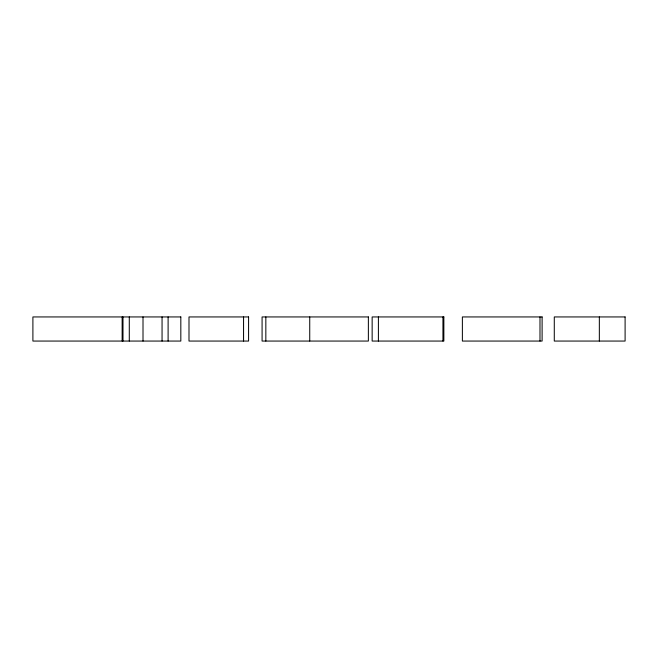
<?xml version="1.0" encoding="UTF-8"?>
<svg xmlns="http://www.w3.org/2000/svg" width="658" height="658" viewBox="0 0 658 658"><rect width="100%" height="100%" fill="white"/><g stroke="black" fill="none" stroke-linecap="round" stroke-linejoin="round"><path stroke-width="0.99" d="M599.339 316.942L599.339 341.058M539.988 316.942L539.988 341.058M442.941 316.942L442.941 341.058M378.399 316.942L378.399 341.058M309.737 316.942L309.737 341.058M265.84 316.942L265.84 341.058M243.559 316.942L243.559 341.058M168.103 316.942L168.103 341.058M162.057 316.942L162.057 341.058M143.008 316.942L143.008 341.058M129.289 316.942L129.289 341.058M122.988 316.942L122.988 341.058M122.149 316.942L122.149 341.058M180.827 316.942L32.9 316.942L32.9 341.058L180.827 341.058L180.827 316.942M248.584 316.942L188.994 316.942L188.994 341.058L248.584 341.058L248.584 316.942M368.365 316.942L262.081 316.942L262.081 341.058L368.365 341.058L368.365 316.942M443.854 316.942L372.148 316.942L372.148 341.058L443.854 341.058L443.854 316.942M542.11 316.942L462.377 316.942L462.377 341.058L542.11 341.058L542.11 316.942M625.1 316.942L554.283 316.942L554.283 341.058L625.1 341.058L625.1 316.942"/></g></svg>
